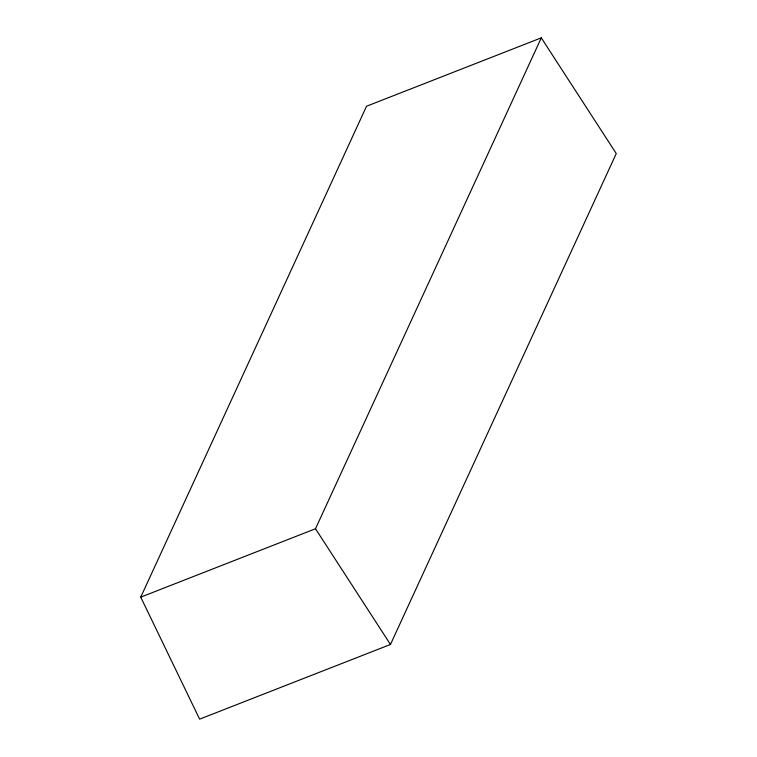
<?xml version="1.0" encoding="UTF-8"?>
<svg xmlns="http://www.w3.org/2000/svg" width="757" height="757" viewBox="0 0 757 757"><rect width="100%" height="100%" fill="white"/><g stroke="black" fill="none" stroke-linecap="round" stroke-linejoin="round"><path stroke-width="1.14" d="M140.736 597.141L366.53 106.235L541.293 37.85L616.264 153.567L390.47 644.472L199.63 719.15L140.736 597.141L315.499 528.755L541.293 37.85M315.499 528.755L390.47 644.472"/></g></svg>
